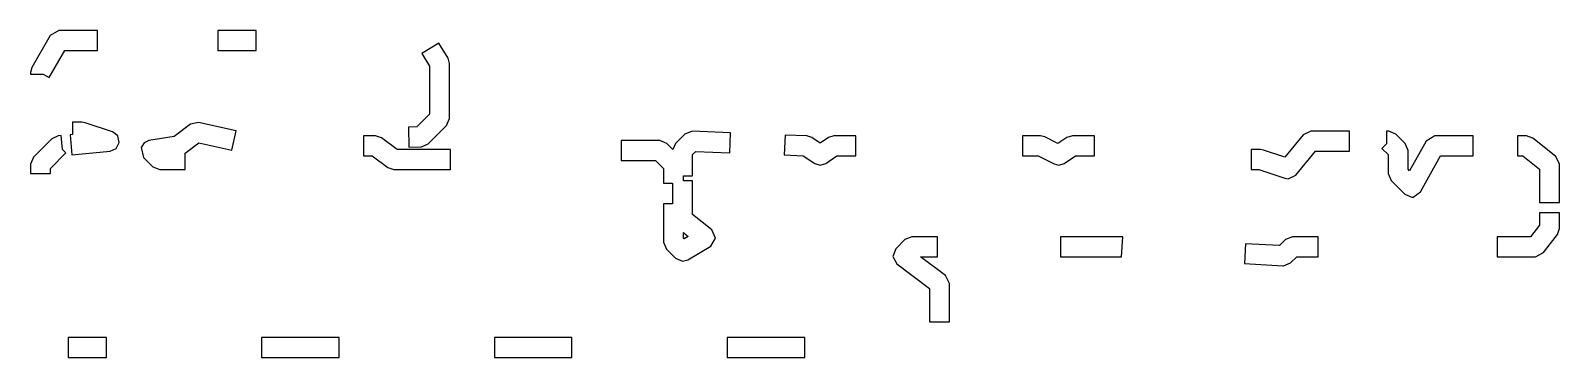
# Model space of a CAD drawing. Extents: x 0 to 3.92, y 0 to 0.84.
import ezdxf

# ---------------------------------------------------------------- set-up
doc = ezdxf.new("R2010")
doc.units = 0
doc.layers.get('0').update_dxf_attribs({"linetype": 'CONTINUOUS'})

msp = doc.modelspace()

# ---------------------------------------------------------------- linework, layer by layer
at = {"color": 160}
for p, q in [((0.0503, 0.8254), (0.0034, 0.7431)), ((0.0726, 0.8382), (0.0503, 0.8254)), ((0.171, 0.8382), (0.0726, 0.8382)), ((0.171, 0.7871), (0.171, 0.8382)), ((0.5777, 0.8382), (0.4793, 0.8382)), ((0.4793, 0.8382), (0.4793, 0.7871)), ((0.5777, 0.7871), (0.5777, 0.8382)), ((0.0478, 0.7177), (0.0874, 0.7871)), ((0.0874, 0.7871), (0.171, 0.7871)), ((0.4793, 0.7871), (0.5777, 0.7871)), ((1.0459, 0.8059), (1.0022, 0.7794)), ((1.0694, 0.7671), (1.0459, 0.8059)), ((1.0022, 0.7794), (1.022, 0.7467)), ((1.022, 0.7467), (1.022, 0.6235)), ((1.0732, 0.7539), (1.0694, 0.7671)), ((1.0732, 0.613), (1.0732, 0.7539)), ((0.0034, 0.7431), (0, 0.7304)), ((0, 0.7304), (0, 0.7267)), ((0, 0.7267), (0.0321, 0.7267)), ((0.0321, 0.7267), (0.0478, 0.7177)), ((0.1313, 0.6033), (0.1072, 0.6033)), ((0.1072, 0.6033), (0.1072, 0.5713)), ((0.1394, 0.602), (0.1313, 0.6033)), ((0.2099, 0.5785), (0.1394, 0.602)), ((0.4096, 0.5981), (0.3676, 0.5667)), ((0.4305, 0.6027), (0.4096, 0.5981)), ((0.5266, 0.5813), (0.4305, 0.6027)), ((0.9897, 0.5913), (0.968, 0.5907)), ((0.968, 0.5907), (0.9692, 0.5396)), ((1.022, 0.6235), (0.9897, 0.5913)), ((1.0187, 0.5479), (1.0656, 0.5948)), ((1.0656, 0.5948), (1.0732, 0.613)), ((0.0545, 0.5605), (0.0075, 0.5136)), ((0.0703, 0.568), (0.0545, 0.5605)), ((0.0787, 0.5687), (0.0703, 0.568)), ((0.0819, 0.5331), (0.0787, 0.5687)), ((0.1072, 0.5713), (0.1015, 0.5708)), ((0.1015, 0.5708), (0.1061, 0.5198)), ((0.2234, 0.568), (0.2099, 0.5785)), ((0.2196, 0.5359), (0.2272, 0.5513)), ((0.2272, 0.5513), (0.2234, 0.568)), ((0.2907, 0.5501), (0.2831, 0.5385)), ((0.3033, 0.5559), (0.2907, 0.5501)), ((0.3676, 0.5667), (0.3033, 0.5559)), ((0.3962, 0.5241), (0.4309, 0.5502)), ((0.4309, 0.5502), (0.5155, 0.5314)), ((0.5155, 0.5314), (0.5266, 0.5813)), ((0.8831, 0.568), (0.8528, 0.568)), ((0.8528, 0.568), (0.8528, 0.5169)), ((0.8985, 0.5629), (0.8831, 0.568)), ((0.9386, 0.5328), (0.8985, 0.5629)), ((1.6114, 0.5563), (1.513, 0.5563)), ((1.513, 0.5563), (1.513, 0.5051)), ((1.6295, 0.5488), (1.6114, 0.5563)), ((1.6449, 0.5335), (1.6295, 0.5488)), ((1.6521, 0.5488), (1.6449, 0.5335)), ((1.6756, 0.5723), (1.6521, 0.5488)), ((1.6947, 0.5798), (1.6756, 0.5723)), ((1.793, 0.5758), (1.6947, 0.5798)), ((1.791, 0.5247), (1.793, 0.5758)), ((1.9324, 0.5703), (1.9303, 0.5192)), ((1.9883, 0.568), (1.9324, 0.5703)), ((2.0015, 0.5637), (1.9883, 0.568)), ((2.0226, 0.5497), (2.0015, 0.5637)), ((2.0436, 0.5637), (2.0226, 0.5497)), ((2.0578, 0.568), (2.0436, 0.5637)), ((2.1139, 0.568), (2.0578, 0.568)), ((2.1139, 0.5169), (2.1139, 0.568)), ((2.5864, 0.568), (2.5405, 0.568)), ((2.5405, 0.568), (2.5405, 0.5169)), ((2.5979, 0.5654), (2.5864, 0.568)), ((2.6316, 0.5485), (2.5979, 0.5654)), ((2.6545, 0.5637), (2.6316, 0.5485)), ((2.6687, 0.568), (2.6545, 0.5637)), ((2.7247, 0.568), (2.6687, 0.568)), ((2.7247, 0.5169), (2.7247, 0.568)), ((3.2599, 0.5706), (3.2123, 0.5135)), ((3.2795, 0.5798), (3.2599, 0.5706)), ((3.3779, 0.5798), (3.2795, 0.5798)), ((3.3779, 0.5286), (3.3779, 0.5798)), ((3.4792, 0.5798), (3.4727, 0.5798)), ((3.4727, 0.5798), (3.4727, 0.5477)), ((3.4973, 0.5723), (3.4792, 0.5798)), ((3.5208, 0.5488), (3.4973, 0.5723)), ((3.5283, 0.5307), (3.5208, 0.5488)), ((3.5743, 0.5549), (3.5321, 0.4788)), ((3.5967, 0.568), (3.5743, 0.5549)), ((3.6951, 0.568), (3.5967, 0.568)), ((3.6951, 0.5169), (3.6951, 0.568)), ((3.8316, 0.568), (3.8084, 0.568)), ((3.8084, 0.568), (3.8084, 0.5169)), ((3.8476, 0.5624), (3.8316, 0.568)), ((3.9064, 0.5155), (3.8476, 0.5624)), ((0.0075, 0.5136), (0, 0.4954)), ((0.0512, 0.4849), (0.0907, 0.5244)), ((0.0907, 0.5244), (0.0819, 0.5331)), ((0.1061, 0.5198), (0.2041, 0.5287)), ((0.2041, 0.5287), (0.2196, 0.5359)), ((0.2831, 0.5385), (0.2894, 0.5126)), ((0.2894, 0.5126), (0.3129, 0.4891)), ((0.3962, 0.4816), (0.3962, 0.5241)), ((0.8528, 0.5169), (0.8746, 0.5169)), ((0.8746, 0.5169), (0.9148, 0.4868)), ((1.0753, 0.5328), (0.9386, 0.5328)), ((0.9692, 0.5396), (1.0012, 0.5404)), ((1.0012, 0.5404), (1.0187, 0.5479)), ((1.0753, 0.4816), (1.0753, 0.5328)), ((1.6958, 0.5201), (1.7038, 0.5282)), ((1.6958, 0.4655), (1.6958, 0.5201)), ((1.7038, 0.5282), (1.791, 0.5247)), ((1.9303, 0.5192), (1.9791, 0.5172)), ((1.9791, 0.5172), (2.0084, 0.4977)), ((2.0368, 0.4977), (2.0655, 0.5169)), ((2.0655, 0.5169), (2.1139, 0.5169)), ((2.5405, 0.5169), (2.5804, 0.5169)), ((2.5804, 0.5169), (2.622, 0.4961)), ((2.6476, 0.4977), (2.6764, 0.5169)), ((2.6764, 0.5169), (2.7247, 0.5169)), ((3.1503, 0.5328), (3.1261, 0.5328)), ((3.1261, 0.5328), (3.1261, 0.4816)), ((3.1584, 0.5315), (3.1503, 0.5328)), ((3.2123, 0.5135), (3.1584, 0.5315)), ((3.2404, 0.4673), (3.2915, 0.5286)), ((3.2915, 0.5286), (3.3779, 0.5286)), ((3.4727, 0.5477), (3.4611, 0.5361)), ((3.4611, 0.5361), (3.4771, 0.5201)), ((3.4771, 0.5201), (3.4771, 0.472)), ((3.5283, 0.4826), (3.5283, 0.5307)), ((3.5603, 0.4243), (3.6117, 0.5169)), ((3.6117, 0.5169), (3.6951, 0.5169)), ((3.8084, 0.5169), (3.8226, 0.5169)), ((3.8226, 0.5169), (3.8647, 0.4832)), ((3.916, 0.4954), (3.9064, 0.5155)), ((0, 0.4954), (0, 0.472)), ((0, 0.472), (0.0512, 0.472)), ((0.0512, 0.472), (0.0512, 0.4849)), ((0.3129, 0.4891), (0.331, 0.4816)), ((0.331, 0.4816), (0.3962, 0.4816)), ((0.9148, 0.4868), (0.9301, 0.4816)), ((0.9301, 0.4816), (1.0753, 0.4816)), ((1.513, 0.5051), (1.6009, 0.5051)), ((1.6009, 0.5051), (1.6211, 0.4849)), ((1.6211, 0.4849), (1.6211, 0.4469)), ((2.0084, 0.4977), (2.0226, 0.4934)), ((2.0226, 0.4934), (2.0368, 0.4977)), ((2.622, 0.4961), (2.6334, 0.4934)), ((2.6334, 0.4934), (2.6476, 0.4977)), ((3.1261, 0.4816), (3.1461, 0.4816)), ((3.1461, 0.4816), (3.2127, 0.4595)), ((3.4771, 0.472), (3.4846, 0.4539)), ((3.5321, 0.4788), (3.5283, 0.4826)), ((3.8647, 0.4832), (3.8647, 0.397)), ((3.916, 0.397), (3.916, 0.4954)), ((1.6211, 0.4469), (1.6446, 0.4469)), ((1.6446, 0.4469), (1.6446, 0.3942)), ((1.6723, 0.453), (1.6723, 0.4655)), ((1.6723, 0.4655), (1.6958, 0.4655)), ((1.6958, 0.453), (1.6723, 0.453)), ((1.6958, 0.3668), (1.6958, 0.453)), ((3.2127, 0.4595), (3.2208, 0.4581)), ((3.2208, 0.4581), (3.2404, 0.4673)), ((3.4846, 0.4539), (3.5199, 0.4187)), ((1.6446, 0.3942), (1.6211, 0.3942)), ((1.6211, 0.3942), (1.6211, 0.2958)), ((3.5199, 0.4187), (3.5379, 0.4111)), ((3.5379, 0.4111), (3.5415, 0.4114)), ((3.5415, 0.4114), (3.5603, 0.4243)), ((3.8647, 0.397), (3.916, 0.397)), ((1.7449, 0.3275), (1.6958, 0.3668)), ((3.916, 0.3707), (3.8647, 0.3707)), ((3.8647, 0.3707), (3.8647, 0.3395)), ((3.916, 0.331), (3.916, 0.3707)), ((1.6723, 0.3064), (1.6723, 0.32)), ((1.6723, 0.32), (1.6842, 0.3105)), ((1.7544, 0.3058), (1.7449, 0.3275)), ((3.8647, 0.3395), (3.8423, 0.3096)), ((3.8755, 0.2687), (3.9108, 0.3156)), ((3.9108, 0.3156), (3.916, 0.331)), ((1.6211, 0.2958), (1.6286, 0.2777)), ((1.6286, 0.2777), (1.6521, 0.2542)), ((1.6742, 0.3045), (1.6723, 0.3064)), ((1.6842, 0.3105), (1.6742, 0.3045)), ((1.6833, 0.2503), (1.7421, 0.2856)), ((1.7421, 0.2856), (1.7544, 0.3058)), ((2.2159, 0.2786), (2.2085, 0.2587)), ((2.2394, 0.3021), (2.2159, 0.2786)), ((2.2575, 0.3096), (2.2394, 0.3021)), ((2.3227, 0.3096), (2.2575, 0.3096)), ((2.3227, 0.2584), (2.3227, 0.3096)), ((2.7861, 0.3096), (2.6381, 0.3096)), ((2.6381, 0.3096), (2.6381, 0.2584)), ((2.7875, 0.3096), (2.7861, 0.3096)), ((2.7973, 0.309), (2.7875, 0.3096)), ((2.7944, 0.2579), (2.7973, 0.309)), ((3.1121, 0.2916), (3.1093, 0.2405)), ((3.199, 0.2867), (3.1121, 0.2916)), ((3.2144, 0.3021), (3.199, 0.2867)), ((3.2325, 0.3096), (3.2144, 0.3021)), ((3.2977, 0.3096), (3.2325, 0.3096)), ((3.2977, 0.2584), (3.2977, 0.3096)), ((3.8423, 0.3096), (3.7567, 0.3096)), ((3.7567, 0.3096), (3.7567, 0.2584)), ((1.6521, 0.2542), (1.6702, 0.2467)), ((1.6702, 0.2467), (1.6833, 0.2503)), ((2.2085, 0.2587), (2.2186, 0.2401)), ((2.2186, 0.2401), (2.3024, 0.1772)), ((2.3434, 0.2105), (2.2795, 0.2584)), ((2.2795, 0.2584), (2.3227, 0.2584)), ((2.6381, 0.2584), (2.7854, 0.2584)), ((2.7854, 0.2584), (2.7944, 0.2579)), ((3.1093, 0.2405), (3.2076, 0.235)), ((3.2076, 0.235), (3.209, 0.2349)), ((3.209, 0.2349), (3.2271, 0.2425)), ((3.2271, 0.2425), (3.2431, 0.2584)), ((3.2431, 0.2584), (3.2977, 0.2584)), ((3.7567, 0.2584), (3.8551, 0.2584)), ((3.8551, 0.2584), (3.8755, 0.2687)), ((2.3536, 0.19), (2.3434, 0.2105)), ((2.3024, 0.1772), (2.3024, 0.0916)), ((2.3536, 0.0916), (2.3536, 0.19)), ((2.3024, 0.0916), (2.3536, 0.0916)), ((0.1945, 0.0512), (0.0961, 0.0512)), ((0.0961, 0.0512), (0.0961, 0)), ((0.1945, 0), (0.1945, 0.0512)), ((0.7906, 0.0512), (0.5919, 0.0512)), ((0.5919, 0.0512), (0.5919, 0)), ((0.7906, 0), (0.7906, 0.0512)), ((1.3867, 0.0512), (1.188, 0.0512)), ((1.188, 0.0512), (1.188, 0)), ((1.3867, 0), (1.3867, 0.0512)), ((1.9829, 0.0512), (1.7841, 0.0512)), ((1.7841, 0.0512), (1.7841, 0)), ((1.9829, 0), (1.9829, 0.0512)), ((0.0961, 0), (0.1945, 0)), ((0.5919, 0), (0.7906, 0)), ((1.188, 0), (1.3867, 0)), ((1.7841, 0), (1.9829, 0))]:
    msp.add_line(p, q, dxfattribs=at)

doc.saveas('drawing.dxf')
